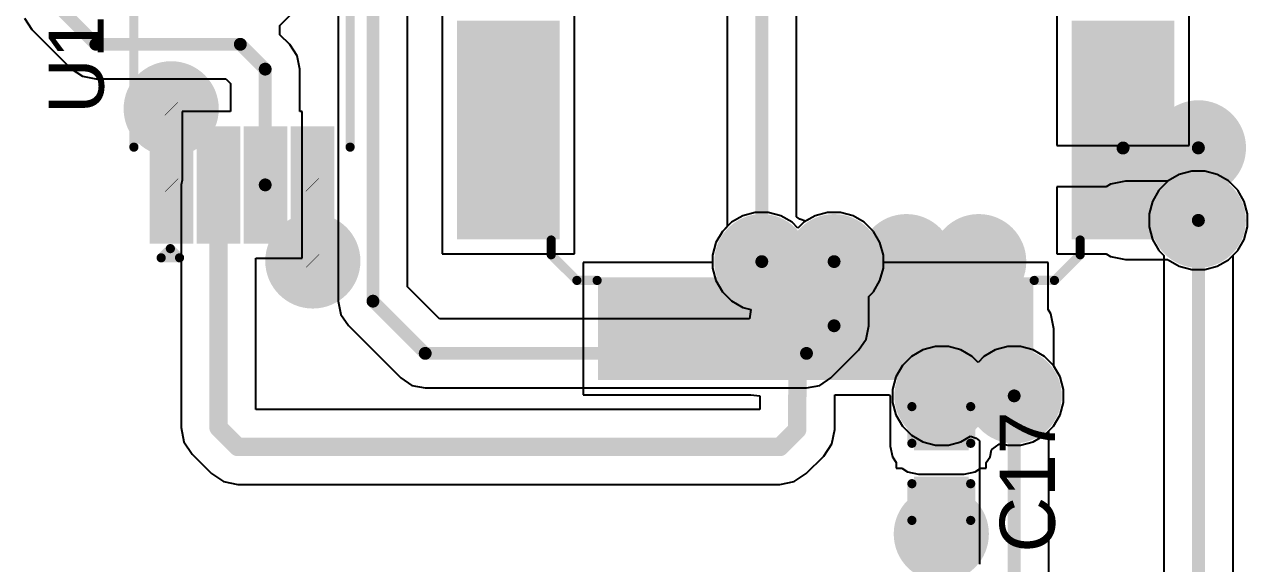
# Model space of a CAD drawing. Header units: inches. Extents: x -0.14 to 3.84, y -0.14 to 3.05.
# Drawn here: x 2.423 to 3.089, y 0.481 to 0.775 of the extents above; entities that cross this region are included whole.
import ezdxf

# ---------------------------------------------------------------- set-up
doc = ezdxf.new("R2010")
doc.units = ezdxf.units.IN
doc.header["$MEASUREMENT"] = 0
for name, color, linetype in [('Bottom Layer', 5, 'Continuous'), ('Bottom Solder', 6, 'Continuous'), ('Ground Layer', 76, 'Continuous'), ('Power Layer', 16, 'Continuous'), ('Top Layer', 1, 'Continuous'), ('Top Overlay', 2, 'Continuous'), ('Top Paste', 8, 'Continuous'), ('Top Solder', 216, 'Continuous'), ('Via Holes', 16, 'Continuous')]:
    doc.layers.add(name, color=color, linetype=linetype)
doc.styles.add('Arial', font='', dxfattribs={"height": 0.2})
doc.styles.get('Arial').set_extended_font_data('Arial')

# ---------------------------------------------------------------- blocks, each defined once
blk = doc.blocks.new('SM8_1')
at = {"layer": 'Top Layer'}
for points in [[(-0.10276, 0.04626), (-0.04685, 0.04626), (-0.04685, 0.03051), (-0.10276, 0.03051)], [(0.04685, 0.04626), (0.10276, 0.04626), (0.10276, 0.03051), (0.04685, 0.03051)], [(-0.10276, 0.02067), (-0.04685, 0.02067), (-0.04685, 0.00492), (-0.10276, 0.00492)], [(0.04685, 0.02067), (0.10276, 0.02067), (0.10276, 0.00492), (0.04685, 0.00492)], [(-0.10276, -0.00492), (-0.04685, -0.00492), (-0.04685, -0.02067), (-0.10276, -0.02067)], [(0.04685, -0.00492), (0.10276, -0.00492), (0.10276, -0.02067), (0.04685, -0.02067)], [(-0.10276, -0.03051), (-0.04685, -0.03051), (-0.04685, -0.04626), (-0.10276, -0.04626)], [(0.04685, -0.03051), (0.10276, -0.03051), (0.10276, -0.04626), (0.04685, -0.04626)]]:
    blk.add_hatch(color=1, dxfattribs=at).paths.add_polyline_path(points)
at = {"layer": 'Top Paste'}
for points in [[(-0.10276, 0.04626), (-0.04685, 0.04626), (-0.04685, 0.03051), (-0.10276, 0.03051)], [(0.04685, 0.04626), (0.10276, 0.04626), (0.10276, 0.03051), (0.04685, 0.03051)], [(-0.10276, 0.02067), (-0.04685, 0.02067), (-0.04685, 0.00492), (-0.10276, 0.00492)], [(0.04685, 0.02067), (0.10276, 0.02067), (0.10276, 0.00492), (0.04685, 0.00492)], [(-0.10276, -0.00492), (-0.04685, -0.00492), (-0.04685, -0.02067), (-0.10276, -0.02067)], [(0.04685, -0.00492), (0.10276, -0.00492), (0.10276, -0.02067), (0.04685, -0.02067)], [(-0.10276, -0.03051), (-0.04685, -0.03051), (-0.04685, -0.04626), (-0.10276, -0.04626)], [(0.04685, -0.03051), (0.10276, -0.03051), (0.10276, -0.04626), (0.04685, -0.04626)]]:
    blk.add_hatch(color=8, dxfattribs=at).paths.add_polyline_path(points)
at = {"layer": 'Top Solder'}
for points in [[(-0.10676, 0.05026), (-0.04285, 0.05026), (-0.04285, 0.02651), (-0.10676, 0.02651)], [(0.04285, 0.05026), (0.10676, 0.05026), (0.10676, 0.02651), (0.04285, 0.02651)], [(-0.10676, 0.02467), (-0.04285, 0.02467), (-0.04285, 0.00092), (-0.10676, 0.00092)], [(0.04285, 0.02467), (0.10676, 0.02467), (0.10676, 0.00092), (0.04285, 0.00092)], [(-0.10676, -0.00092), (-0.04285, -0.00092), (-0.04285, -0.02467), (-0.10676, -0.02467)], [(0.04285, -0.00092), (0.10676, -0.00092), (0.10676, -0.02467), (0.04285, -0.02467)], [(-0.10676, -0.02651), (-0.04285, -0.02651), (-0.04285, -0.05026), (-0.10676, -0.05026)], [(0.04285, -0.02651), (0.10676, -0.02651), (0.10676, -0.05026), (0.04285, -0.05026)]]:
    blk.add_hatch(color=216, dxfattribs=at).paths.add_polyline_path(points)
at = {"layer": 'Top Overlay'}
for points in [[(-0.05424, 0.05886, 0.005, 0.005, 0), (0.056, 0.05886, 0.005, 0.005, 0)], [(-0.11453, 0.044, 0.005, 0.005, 0), (-0.11453, 0.034, 0.005, 0.005, 0)], [(-0.11453, 0.044, 0.005, 0.005, 0), (-0.10953, 0.039, 0.005, 0.005, 0)], [(-0.10953, 0.039, 0.005, 0.005, 0), (-0.11453, 0.034, 0.005, 0.005, 0)], [(-0.05424, -0.05886, 0.005, 0.005, 0), (0.056, -0.05886, 0.005, 0.005, 0)]]:
    blk.add_lwpolyline(points, format="xyseb", dxfattribs=at)
for points in [[(-0.05549, 0.05886, 0.0025, 0.0025, 1), (-0.05299, 0.05886, 0.0025, 0.0025, 1)], [(0.05475, 0.05886, 0.0025, 0.0025, 1), (0.05725, 0.05886, 0.0025, 0.0025, 1)], [(-0.11578, 0.044, 0.0025, 0.0025, 1), (-0.11328, 0.044, 0.0025, 0.0025, 1)], [(-0.11578, 0.044, 0.0025, 0.0025, 1), (-0.11328, 0.044, 0.0025, 0.0025, 1)], [(-0.11078, 0.039, 0.0025, 0.0025, 1), (-0.10828, 0.039, 0.0025, 0.0025, 1)], [(-0.11078, 0.039, 0.0025, 0.0025, 1), (-0.10828, 0.039, 0.0025, 0.0025, 1)], [(-0.11578, 0.034, 0.0025, 0.0025, 1), (-0.11328, 0.034, 0.0025, 0.0025, 1)], [(-0.11578, 0.034, 0.0025, 0.0025, 1), (-0.11328, 0.034, 0.0025, 0.0025, 1)], [(-0.05549, -0.05886, 0.0025, 0.0025, 1), (-0.05299, -0.05886, 0.0025, 0.0025, 1)], [(0.05475, -0.05886, 0.0025, 0.0025, 1), (0.05725, -0.05886, 0.0025, 0.0025, 1)]]:
    blk.add_lwpolyline(points, format="xyseb", close=True, dxfattribs=at)
blk = doc.blocks.new('48_LQFP__7_7__6')
at = {"layer": 'Top Layer'}
for points in [[(-0.14331, -0.00354), (-0.14331, -0.01614), (-0.19134, -0.01614), (-0.19134, -0.00354)], [(0.19134, -0.00354), (0.19134, -0.01614), (0.14331, -0.01614), (0.14331, -0.00354)], [(-0.14331, -0.02323), (-0.14331, -0.03583), (-0.19134, -0.03583), (-0.19134, -0.02323)], [(0.19134, -0.02323), (0.19134, -0.03583), (0.14331, -0.03583), (0.14331, -0.02323)], [(-0.14331, -0.04291), (-0.14331, -0.05551), (-0.19134, -0.05551), (-0.19134, -0.04291)], [(0.19134, -0.04291), (0.19134, -0.05551), (0.14331, -0.05551), (0.14331, -0.04291)], [(-0.14331, -0.0626), (-0.14331, -0.0752), (-0.19134, -0.0752), (-0.19134, -0.0626)], [(0.19134, -0.0626), (0.19134, -0.0752), (0.14331, -0.0752), (0.14331, -0.0626)], [(-0.14331, -0.08228), (-0.14331, -0.09488), (-0.19134, -0.09488), (-0.19134, -0.08228)], [(0.19134, -0.08228), (0.19134, -0.09488), (0.14331, -0.09488), (0.14331, -0.08228)], [(-0.14331, -0.10197), (-0.14331, -0.11457), (-0.19134, -0.11457), (-0.19134, -0.10197)], [(0.19134, -0.10197), (0.19134, -0.11457), (0.14331, -0.11457), (0.14331, -0.10197)], [(-0.10197, -0.14331), (-0.10197, -0.19134), (-0.11457, -0.19134), (-0.11457, -0.14331)], [(-0.08228, -0.14331), (-0.08228, -0.19134), (-0.09488, -0.19134), (-0.09488, -0.14331)], [(-0.0626, -0.14331), (-0.0626, -0.19134), (-0.0752, -0.19134), (-0.0752, -0.14331)], [(-0.04291, -0.14331), (-0.04291, -0.19134), (-0.05551, -0.19134), (-0.05551, -0.14331)], [(-0.02323, -0.14331), (-0.02323, -0.19134), (-0.03583, -0.19134), (-0.03583, -0.14331)], [(-0.00354, -0.14331), (-0.00354, -0.19134), (-0.01614, -0.19134), (-0.01614, -0.14331)], [(0.01614, -0.14331), (0.01614, -0.19134), (0.00354, -0.19134), (0.00354, -0.14331)], [(0.03583, -0.14331), (0.03583, -0.19134), (0.02323, -0.19134), (0.02323, -0.14331)], [(0.05551, -0.14331), (0.05551, -0.19134), (0.04291, -0.19134), (0.04291, -0.14331)], [(0.0752, -0.14331), (0.0752, -0.19134), (0.0626, -0.19134), (0.0626, -0.14331)], [(0.09488, -0.14331), (0.09488, -0.19134), (0.08228, -0.19134), (0.08228, -0.14331)], [(0.11457, -0.14331), (0.11457, -0.19134), (0.10197, -0.19134), (0.10197, -0.14331)]]:
    blk.add_hatch(color=1, dxfattribs=at).paths.add_polyline_path(points)
at = {"layer": 'Top Paste'}
for points in [[(-0.14331, -0.00354), (-0.14331, -0.01614), (-0.19134, -0.01614), (-0.19134, -0.00354)], [(0.19134, -0.00354), (0.19134, -0.01614), (0.14331, -0.01614), (0.14331, -0.00354)], [(-0.14331, -0.02323), (-0.14331, -0.03583), (-0.19134, -0.03583), (-0.19134, -0.02323)], [(0.19134, -0.02323), (0.19134, -0.03583), (0.14331, -0.03583), (0.14331, -0.02323)], [(-0.14331, -0.04291), (-0.14331, -0.05551), (-0.19134, -0.05551), (-0.19134, -0.04291)], [(0.19134, -0.04291), (0.19134, -0.05551), (0.14331, -0.05551), (0.14331, -0.04291)], [(-0.14331, -0.0626), (-0.14331, -0.0752), (-0.19134, -0.0752), (-0.19134, -0.0626)], [(0.19134, -0.0626), (0.19134, -0.0752), (0.14331, -0.0752), (0.14331, -0.0626)], [(-0.14331, -0.08228), (-0.14331, -0.09488), (-0.19134, -0.09488), (-0.19134, -0.08228)], [(0.19134, -0.08228), (0.19134, -0.09488), (0.14331, -0.09488), (0.14331, -0.08228)], [(-0.14331, -0.10197), (-0.14331, -0.11457), (-0.19134, -0.11457), (-0.19134, -0.10197)], [(0.19134, -0.10197), (0.19134, -0.11457), (0.14331, -0.11457), (0.14331, -0.10197)], [(-0.10197, -0.14331), (-0.10197, -0.19134), (-0.11457, -0.19134), (-0.11457, -0.14331)], [(-0.08228, -0.14331), (-0.08228, -0.19134), (-0.09488, -0.19134), (-0.09488, -0.14331)], [(-0.0626, -0.14331), (-0.0626, -0.19134), (-0.0752, -0.19134), (-0.0752, -0.14331)], [(-0.04291, -0.14331), (-0.04291, -0.19134), (-0.05551, -0.19134), (-0.05551, -0.14331)], [(-0.02323, -0.14331), (-0.02323, -0.19134), (-0.03583, -0.19134), (-0.03583, -0.14331)], [(-0.00354, -0.14331), (-0.00354, -0.19134), (-0.01614, -0.19134), (-0.01614, -0.14331)], [(0.01614, -0.14331), (0.01614, -0.19134), (0.00354, -0.19134), (0.00354, -0.14331)], [(0.03583, -0.14331), (0.03583, -0.19134), (0.02323, -0.19134), (0.02323, -0.14331)], [(0.05551, -0.14331), (0.05551, -0.19134), (0.04291, -0.19134), (0.04291, -0.14331)], [(0.0752, -0.14331), (0.0752, -0.19134), (0.0626, -0.19134), (0.0626, -0.14331)], [(0.09488, -0.14331), (0.09488, -0.19134), (0.08228, -0.19134), (0.08228, -0.14331)], [(0.11457, -0.14331), (0.11457, -0.19134), (0.10197, -0.19134), (0.10197, -0.14331)]]:
    blk.add_hatch(color=8, dxfattribs=at).paths.add_polyline_path(points)
at = {"layer": 'Top Solder'}
for points in [[(-0.13931, 0.00046), (-0.13931, -0.02014), (-0.19534, -0.02014), (-0.19534, 0.00046)], [(0.19534, 0.00046), (0.19534, -0.02014), (0.13931, -0.02014), (0.13931, 0.00046)], [(-0.13931, -0.01923), (-0.13931, -0.03983), (-0.19534, -0.03983), (-0.19534, -0.01923)], [(0.19534, -0.01923), (0.19534, -0.03983), (0.13931, -0.03983), (0.13931, -0.01923)], [(-0.13931, -0.03891), (-0.13931, -0.05951), (-0.19534, -0.05951), (-0.19534, -0.03891)], [(0.19534, -0.03891), (0.19534, -0.05951), (0.13931, -0.05951), (0.13931, -0.03891)], [(-0.13931, -0.0586), (-0.13931, -0.0792), (-0.19534, -0.0792), (-0.19534, -0.0586)], [(0.19534, -0.0586), (0.19534, -0.0792), (0.13931, -0.0792), (0.13931, -0.0586)], [(-0.13931, -0.07828), (-0.13931, -0.09888), (-0.19534, -0.09888), (-0.19534, -0.07828)], [(0.19534, -0.07828), (0.19534, -0.09888), (0.13931, -0.09888), (0.13931, -0.07828)], [(-0.13931, -0.09797), (-0.13931, -0.11857), (-0.19534, -0.11857), (-0.19534, -0.09797)], [(0.19534, -0.09797), (0.19534, -0.11857), (0.13931, -0.11857), (0.13931, -0.09797)], [(-0.09797, -0.13931), (-0.09797, -0.19534), (-0.11857, -0.19534), (-0.11857, -0.13931)], [(-0.07828, -0.13931), (-0.07828, -0.19534), (-0.09888, -0.19534), (-0.09888, -0.13931)], [(-0.0586, -0.13931), (-0.0586, -0.19534), (-0.0792, -0.19534), (-0.0792, -0.13931)], [(-0.03891, -0.13931), (-0.03891, -0.19534), (-0.05951, -0.19534), (-0.05951, -0.13931)], [(-0.01923, -0.13931), (-0.01923, -0.19534), (-0.03983, -0.19534), (-0.03983, -0.13931)], [(0.00046, -0.13931), (0.00046, -0.19534), (-0.02014, -0.19534), (-0.02014, -0.13931)], [(0.02014, -0.13931), (0.02014, -0.19534), (-0.00046, -0.19534), (-0.00046, -0.13931)], [(0.03983, -0.13931), (0.03983, -0.19534), (0.01923, -0.19534), (0.01923, -0.13931)], [(0.05951, -0.13931), (0.05951, -0.19534), (0.03891, -0.19534), (0.03891, -0.13931)], [(0.0792, -0.13931), (0.0792, -0.19534), (0.0586, -0.19534), (0.0586, -0.13931)], [(0.09888, -0.13931), (0.09888, -0.19534), (0.07828, -0.19534), (0.07828, -0.13931)], [(0.11857, -0.13931), (0.11857, -0.19534), (0.09797, -0.19534), (0.09797, -0.13931)]]:
    blk.add_hatch(color=216, dxfattribs=at).paths.add_polyline_path(points)
at = {"layer": 'Top Overlay'}
for points in [[(-0.144, -0.127, 0.005, 0.005, 0), (-0.144, -0.119, 0.005, 0.005, 0)], [(0.144, -0.127, 0.005, 0.005, 0), (0.144, -0.119, 0.005, 0.005, 0)], [(-0.144, -0.127, 0.005, 0.005, 0), (-0.13, -0.141, 0.005, 0.005, 0)], [(0.13, -0.141, 0.005, 0.005, 0), (0.144, -0.127, 0.005, 0.005, 0)], [(-0.13, -0.141, 0.005, 0.005, 0), (-0.119, -0.141, 0.005, 0.005, 0)], [(0.119, -0.141, 0.005, 0.005, 0), (0.13, -0.141, 0.005, 0.005, 0)]]:
    blk.add_lwpolyline(points, format="xyseb", dxfattribs=at)
for points in [[(-0.14525, -0.119, 0.0025, 0.0025, 1), (-0.14275, -0.119, 0.0025, 0.0025, 1)], [(0.14275, -0.119, 0.0025, 0.0025, 1), (0.14525, -0.119, 0.0025, 0.0025, 1)], [(-0.14525, -0.127, 0.0025, 0.0025, 1), (-0.14275, -0.127, 0.0025, 0.0025, 1)], [(-0.14525, -0.127, 0.0025, 0.0025, 1), (-0.14275, -0.127, 0.0025, 0.0025, 1)], [(0.14275, -0.127, 0.0025, 0.0025, 1), (0.14525, -0.127, 0.0025, 0.0025, 1)], [(0.14275, -0.127, 0.0025, 0.0025, 1), (0.14525, -0.127, 0.0025, 0.0025, 1)], [(-0.13125, -0.141, 0.0025, 0.0025, 1), (-0.12875, -0.141, 0.0025, 0.0025, 1)], [(-0.13125, -0.141, 0.0025, 0.0025, 1), (-0.12875, -0.141, 0.0025, 0.0025, 1)], [(-0.12025, -0.141, 0.0025, 0.0025, 1), (-0.11775, -0.141, 0.0025, 0.0025, 1)], [(0.11775, -0.141, 0.0025, 0.0025, 1), (0.12025, -0.141, 0.0025, 0.0025, 1)], [(0.12875, -0.141, 0.0025, 0.0025, 1), (0.13125, -0.141, 0.0025, 0.0025, 1)], [(0.12875, -0.141, 0.0025, 0.0025, 1), (0.13125, -0.141, 0.0025, 0.0025, 1)]]:
    blk.add_lwpolyline(points, format="xyseb", close=True, dxfattribs=at)
blk = doc.blocks.new('C___0402_149')
at = {"layer": 'Top Layer'}
for points in [[(-0.0275, -0.0125), (-0.0275, 0.0125), (-0.0095, 0.0125), (-0.0095, -0.0125)], [(0.0095, -0.0125), (0.0095, 0.0125), (0.0275, 0.0125), (0.0275, -0.0125)]]:
    blk.add_hatch(color=1, dxfattribs=at).paths.add_polyline_path(points)
at = {"layer": 'Top Paste'}
for points in [[(-0.0275, -0.0125), (-0.0275, 0.0125), (-0.0095, 0.0125), (-0.0095, -0.0125)], [(0.0095, -0.0125), (0.0095, 0.0125), (0.0275, 0.0125), (0.0275, -0.0125)]]:
    blk.add_hatch(color=8, dxfattribs=at).paths.add_polyline_path(points)
at = {"layer": 'Top Solder'}
for points in [[(-0.02986, -0.01486), (-0.02986, 0.01486), (-0.00714, 0.01486), (-0.00714, -0.01486)], [(0.00714, -0.01486), (0.00714, 0.01486), (0.02986, 0.01486), (0.02986, -0.01486)]]:
    blk.add_hatch(color=216, dxfattribs=at).paths.add_polyline_path(points)
at = {"layer": 'Top Overlay'}
for points in [[(-0.031, 0.016, 0.005, 0.005, 0), (-0.011, 0.016, 0.005, 0.005, 0)], [(-0.031, 0.016, 0.005, 0.005, 0), (-0.031, -0.016, 0.005, 0.005, 0)], [(0.011, 0.016, 0.005, 0.005, 0), (0.031, 0.016, 0.005, 0.005, 0)], [(0.031, 0.016, 0.005, 0.005, 0), (0.031, -0.016, 0.005, 0.005, 0)], [(-0.031, -0.016, 0.005, 0.005, 0), (-0.011, -0.016, 0.005, 0.005, 0)], [(0.011, -0.016, 0.005, 0.005, 0), (0.031, -0.016, 0.005, 0.005, 0)]]:
    blk.add_lwpolyline(points, format="xyseb", dxfattribs=at)
for points in [[(-0.03225, 0.016, 0.0025, 0.0025, 1), (-0.02975, 0.016, 0.0025, 0.0025, 1)], [(-0.03225, 0.016, 0.0025, 0.0025, 1), (-0.02975, 0.016, 0.0025, 0.0025, 1)], [(-0.01225, 0.016, 0.0025, 0.0025, 1), (-0.00975, 0.016, 0.0025, 0.0025, 1)], [(0.00975, 0.016, 0.0025, 0.0025, 1), (0.01225, 0.016, 0.0025, 0.0025, 1)], [(0.02975, 0.016, 0.0025, 0.0025, 1), (0.03225, 0.016, 0.0025, 0.0025, 1)], [(0.02975, 0.016, 0.0025, 0.0025, 1), (0.03225, 0.016, 0.0025, 0.0025, 1)], [(-0.03225, -0.016, 0.0025, 0.0025, 1), (-0.02975, -0.016, 0.0025, 0.0025, 1)], [(-0.03225, -0.016, 0.0025, 0.0025, 1), (-0.02975, -0.016, 0.0025, 0.0025, 1)], [(-0.01225, -0.016, 0.0025, 0.0025, 1), (-0.00975, -0.016, 0.0025, 0.0025, 1)], [(0.00975, -0.016, 0.0025, 0.0025, 1), (0.01225, -0.016, 0.0025, 0.0025, 1)], [(0.02975, -0.016, 0.0025, 0.0025, 1), (0.03225, -0.016, 0.0025, 0.0025, 1)], [(0.02975, -0.016, 0.0025, 0.0025, 1), (0.03225, -0.016, 0.0025, 0.0025, 1)]]:
    blk.add_lwpolyline(points, format="xyseb", close=True, dxfattribs=at)

msp = doc.modelspace()

# ---------------------------------------------------------------- hatches: boundary and pattern name
at = {"layer": 'Bottom Layer'}
h = msp.add_hatch(color=5, dxfattribs=at)
edge = h.paths.add_edge_path()
edge.add_arc((2.5027, 0.72927), 0.01181, 0, 360)
h = msp.add_hatch(color=5, dxfattribs=at)
edge = h.paths.add_edge_path()
edge.add_arc((3.062, 0.708), 0.01181, 0, 360)
h = msp.add_hatch(color=5, dxfattribs=at)
edge = h.paths.add_edge_path()
edge.add_arc((3.06193, 0.66848), 0.01181, 0, 360)
h = msp.add_hatch(color=5, dxfattribs=at)
edge = h.paths.add_edge_path()
edge.add_arc((2.57981, 0.64633), 0.01181, 0, 360)
h = msp.add_hatch(color=5, dxfattribs=at)
edge = h.paths.add_edge_path()
edge.add_arc((2.82426, 0.646), 0.01181, 0, 360)
h = msp.add_hatch(color=5, dxfattribs=at)
edge = h.paths.add_edge_path()
edge.add_arc((2.86363, 0.646), 0.01181, 0, 360)
h = msp.add_hatch(color=5, dxfattribs=at)
edge = h.paths.add_edge_path()
edge.add_arc((2.903, 0.646), 0.01181, 0, 360)
h = msp.add_hatch(color=5, dxfattribs=at)
edge = h.paths.add_edge_path()
edge.add_arc((2.94237, 0.646), 0.01181, 0, 360)
h = msp.add_hatch(color=5, dxfattribs=at)
edge = h.paths.add_edge_path()
edge.add_arc((2.92231, 0.57285), 0.01181, 0, 360)
h = msp.add_hatch(color=5, dxfattribs=at)
edge = h.paths.add_edge_path()
edge.add_arc((2.96168, 0.57285), 0.01181, 0, 360)
h = msp.add_hatch(color=5, dxfattribs=at)
edge = h.paths.add_edge_path()
edge.add_arc((2.922, 0.49762), 0.01181, 0, 360)
at = {"layer": 'Bottom Solder'}
h = msp.add_hatch(color=6, dxfattribs=at)
edge = h.paths.add_edge_path()
edge.add_arc((2.5027, 0.72927), 0.01581, 0, 360)
h = msp.add_hatch(color=6, dxfattribs=at)
edge = h.paths.add_edge_path()
edge.add_arc((3.062, 0.708), 0.01581, 0, 360)
h = msp.add_hatch(color=6, dxfattribs=at)
edge = h.paths.add_edge_path()
edge.add_arc((3.06193, 0.66848), 0.01581, 0, 360)
h = msp.add_hatch(color=6, dxfattribs=at)
edge = h.paths.add_edge_path()
edge.add_arc((2.57981, 0.64633), 0.01581, 0, 360)
h = msp.add_hatch(color=6, dxfattribs=at)
edge = h.paths.add_edge_path()
edge.add_arc((2.82426, 0.646), 0.01581, 0, 360)
h = msp.add_hatch(color=6, dxfattribs=at)
edge = h.paths.add_edge_path()
edge.add_arc((2.86363, 0.646), 0.01581, 0, 360)
h = msp.add_hatch(color=6, dxfattribs=at)
edge = h.paths.add_edge_path()
edge.add_arc((2.903, 0.646), 0.01581, 0, 360)
h = msp.add_hatch(color=6, dxfattribs=at)
edge = h.paths.add_edge_path()
edge.add_arc((2.94237, 0.646), 0.01581, 0, 360)
h = msp.add_hatch(color=6, dxfattribs=at)
edge = h.paths.add_edge_path()
edge.add_arc((2.92231, 0.57285), 0.01581, 0, 360)
h = msp.add_hatch(color=6, dxfattribs=at)
edge = h.paths.add_edge_path()
edge.add_arc((2.96168, 0.57285), 0.01581, 0, 360)
h = msp.add_hatch(color=6, dxfattribs=at)
edge = h.paths.add_edge_path()
edge.add_arc((2.922, 0.49762), 0.01581, 0, 360)
at = {"layer": 'Ground Layer'}
h = msp.add_hatch(color=76, dxfattribs=at)
edge = h.paths.add_edge_path()
edge.add_arc((3.06193, 0.66848), 0.02591, 0, 360)
h = msp.add_hatch(color=76, dxfattribs=at)
edge = h.paths.add_edge_path()
edge.add_arc((2.82426, 0.646), 0.02591, 0, 360)
h = msp.add_hatch(color=76, dxfattribs=at)
edge = h.paths.add_edge_path()
edge.add_arc((2.86363, 0.646), 0.02591, 0, 360)
h = msp.add_hatch(color=76, dxfattribs=at)
edge = h.paths.add_edge_path()
edge.add_arc((2.92231, 0.57285), 0.02591, 0, 360)
h = msp.add_hatch(color=76, dxfattribs=at)
edge = h.paths.add_edge_path()
edge.add_arc((2.96168, 0.57285), 0.02591, 0, 360)
at = {"layer": 'Power Layer'}
h = msp.add_hatch(color=16, dxfattribs=at)
edge = h.paths.add_edge_path()
edge.add_arc((2.5027, 0.72927), 0.02591, 0, 360)
h = msp.add_hatch(color=16, dxfattribs=at)
edge = h.paths.add_edge_path()
edge.add_arc((3.062, 0.708), 0.02591, 0, 360)
h = msp.add_hatch(color=16, dxfattribs=at)
edge = h.paths.add_edge_path()
edge.add_arc((3.06193, 0.66848), 0.02591, 0, 360)
h = msp.add_hatch(color=16, dxfattribs=at)
edge = h.paths.add_edge_path()
edge.add_arc((2.57981, 0.64633), 0.02591, 0, 360)
h = msp.add_hatch(color=16, dxfattribs=at)
edge = h.paths.add_edge_path()
edge.add_arc((2.82426, 0.646), 0.02591, 0, 360)
h = msp.add_hatch(color=16, dxfattribs=at)
edge = h.paths.add_edge_path()
edge.add_arc((2.86363, 0.646), 0.02591, 0, 360)
h = msp.add_hatch(color=16, dxfattribs=at)
edge = h.paths.add_edge_path()
edge.add_arc((2.903, 0.646), 0.02591, 0, 360)
h = msp.add_hatch(color=16, dxfattribs=at)
edge = h.paths.add_edge_path()
edge.add_arc((2.94237, 0.646), 0.02591, 0, 360)
h = msp.add_hatch(color=16, dxfattribs=at)
edge = h.paths.add_edge_path()
edge.add_arc((2.96168, 0.57285), 0.02591, 0, 360)
h = msp.add_hatch(color=16, dxfattribs=at)
edge = h.paths.add_edge_path()
edge.add_arc((2.922, 0.49762), 0.02591, 0, 360)
at = {"layer": 'Top Layer'}
h = msp.add_hatch(color=1, dxfattribs=at)
edge = h.paths.add_edge_path()
edge.add_arc((2.5027, 0.72927), 0.01181, 0, 360)
h = msp.add_hatch(color=1, dxfattribs=at)
edge = h.paths.add_edge_path()
edge.add_arc((3.062, 0.708), 0.01181, 0, 360)
for points in [[(2.99691, 0.68817), (3.04494, 0.68817), (3.04494, 0.70785), (2.99691, 0.70785)], [(2.9095, 0.5455), (2.9345, 0.5455), (2.9345, 0.57295), (2.9095, 0.57295)], [(2.91015, 0.49778), (2.93381, 0.49778), (2.93381, 0.5175), (2.91015, 0.5175)]]:
    msp.add_hatch(color=1, dxfattribs=at).paths.add_polyline_path(points)
h = msp.add_hatch(color=1, dxfattribs=at)
edge = h.paths.add_edge_path()
edge.add_arc((3.06193, 0.66848), 0.01181, 0, 360)
h = msp.add_hatch(color=1, dxfattribs=at)
edge = h.paths.add_edge_path()
edge.add_arc((2.57981, 0.64633), 0.01181, 0, 360)
h = msp.add_hatch(color=1, dxfattribs=at)
edge = h.paths.add_edge_path()
edge.add_arc((2.82426, 0.646), 0.01181, 0, 360)
h = msp.add_hatch(color=1, dxfattribs=at)
edge = h.paths.add_edge_path()
edge.add_arc((2.86363, 0.646), 0.01181, 0, 360)
h = msp.add_hatch(color=1, dxfattribs=at)
edge = h.paths.add_edge_path()
edge.add_arc((2.903, 0.646), 0.01181, 0, 360)
h = msp.add_hatch(color=1, dxfattribs=at)
edge = h.paths.add_edge_path()
edge.add_arc((2.94237, 0.646), 0.01181, 0, 360)
h = msp.add_hatch(color=1, dxfattribs=at)
edge = h.paths.add_edge_path()
edge.add_arc((2.92231, 0.57285), 0.01181, 0, 360)
h = msp.add_hatch(color=1, dxfattribs=at)
edge = h.paths.add_edge_path()
edge.add_arc((2.96168, 0.57285), 0.01181, 0, 360)
h = msp.add_hatch(color=1, dxfattribs=at)
edge = h.paths.add_edge_path()
edge.add_arc((2.922, 0.49762), 0.01181, 0, 360)
at = {"layer": 'Top Solder'}
h = msp.add_hatch(color=216, dxfattribs=at)
edge = h.paths.add_edge_path()
edge.add_arc((2.5027, 0.72927), 0.01581, 0, 360)
h = msp.add_hatch(color=216, dxfattribs=at)
edge = h.paths.add_edge_path()
edge.add_arc((3.062, 0.708), 0.01581, 0, 360)
h = msp.add_hatch(color=216, dxfattribs=at)
edge = h.paths.add_edge_path()
edge.add_arc((3.06193, 0.66848), 0.01581, 0, 360)
h = msp.add_hatch(color=216, dxfattribs=at)
edge = h.paths.add_edge_path()
edge.add_arc((2.57981, 0.64633), 0.01581, 0, 360)
h = msp.add_hatch(color=216, dxfattribs=at)
edge = h.paths.add_edge_path()
edge.add_arc((2.82426, 0.646), 0.01581, 0, 360)
h = msp.add_hatch(color=216, dxfattribs=at)
edge = h.paths.add_edge_path()
edge.add_arc((2.86363, 0.646), 0.01581, 0, 360)
h = msp.add_hatch(color=216, dxfattribs=at)
edge = h.paths.add_edge_path()
edge.add_arc((2.903, 0.646), 0.01581, 0, 360)
h = msp.add_hatch(color=216, dxfattribs=at)
edge = h.paths.add_edge_path()
edge.add_arc((2.94237, 0.646), 0.01581, 0, 360)
h = msp.add_hatch(color=216, dxfattribs=at)
edge = h.paths.add_edge_path()
edge.add_arc((2.92231, 0.57285), 0.01581, 0, 360)
h = msp.add_hatch(color=216, dxfattribs=at)
edge = h.paths.add_edge_path()
edge.add_arc((2.96168, 0.57285), 0.01581, 0, 360)
h = msp.add_hatch(color=216, dxfattribs=at)
edge = h.paths.add_edge_path()
edge.add_arc((2.922, 0.49762), 0.01581, 0, 360)
at = {"layer": 'Via Holes'}
h = msp.add_hatch(color=7, dxfattribs=at)
edge = h.paths.add_edge_path()
edge.add_arc((2.5027, 0.72927), 0.00591, 0, 360)
h = msp.add_hatch(color=7, dxfattribs=at)
edge = h.paths.add_edge_path()
edge.add_arc((3.062, 0.708), 0.00591, 0, 360)
h = msp.add_hatch(color=7, dxfattribs=at)
edge = h.paths.add_edge_path()
edge.add_arc((3.06193, 0.66848), 0.00591, 0, 360)
h = msp.add_hatch(color=7, dxfattribs=at)
edge = h.paths.add_edge_path()
edge.add_arc((2.57981, 0.64633), 0.00591, 0, 360)
h = msp.add_hatch(color=7, dxfattribs=at)
edge = h.paths.add_edge_path()
edge.add_arc((2.82426, 0.646), 0.00591, 0, 360)
h = msp.add_hatch(color=7, dxfattribs=at)
edge = h.paths.add_edge_path()
edge.add_arc((2.86363, 0.646), 0.00591, 0, 360)
h = msp.add_hatch(color=7, dxfattribs=at)
edge = h.paths.add_edge_path()
edge.add_arc((2.903, 0.646), 0.00591, 0, 360)
h = msp.add_hatch(color=7, dxfattribs=at)
edge = h.paths.add_edge_path()
edge.add_arc((2.94237, 0.646), 0.00591, 0, 360)
h = msp.add_hatch(color=7, dxfattribs=at)
edge = h.paths.add_edge_path()
edge.add_arc((2.92231, 0.57285), 0.00591, 0, 360)
h = msp.add_hatch(color=7, dxfattribs=at)
edge = h.paths.add_edge_path()
edge.add_arc((2.96168, 0.57285), 0.00591, 0, 360)
h = msp.add_hatch(color=7, dxfattribs=at)
edge = h.paths.add_edge_path()
edge.add_arc((2.922, 0.49762), 0.00591, 0, 360)

# ---------------------------------------------------------------- linework, layer by layer
at = {"layer": 'Bottom Layer'}
for p, q in [((2.63142, 0.63226), (2.63142, 0.84829)), ((2.59369, 0.84048), (2.59369, 0.62445)), ((2.84312, 0.67048), (2.84312, 0.80474)), ((2.8054, 0.79693), (2.8054, 0.66505)), ((3.05158, 0.69346), (3.04546, 0.68993)), ((3.0584, 0.69529), (3.05158, 0.69346)), ((3.06546, 0.69529), (3.0584, 0.69529)), ((3.07227, 0.69346), (3.06546, 0.69529)), ((3.07839, 0.68993), (3.07227, 0.69346)), ((3.04546, 0.68993), (3.04047, 0.68494)), ((3.08338, 0.68494), (3.07839, 0.68993)), ((3.04047, 0.68494), (3.03694, 0.67883)), ((3.08691, 0.67883), (3.08338, 0.68494)), ((2.8601, 0.67281), (2.85328, 0.67098)), ((2.86716, 0.67281), (2.8601, 0.67281)), ((2.87398, 0.67098), (2.86716, 0.67281)), ((3.03694, 0.67883), (3.03511, 0.67201)), ((3.08874, 0.67201), (3.08691, 0.67883)), ((2.84492, 0.66914), (2.84312, 0.67048)), ((2.84812, 0.66801), (2.84492, 0.66914)), ((2.85328, 0.67098), (2.84812, 0.66801)), ((2.88009, 0.66745), (2.87398, 0.67098)), ((2.88508, 0.66246), (2.88009, 0.66745)), ((3.03511, 0.67201), (3.03511, 0.66495)), ((3.08874, 0.66495), (3.08874, 0.67201)), ((2.8028, 0.66246), (2.79927, 0.65635)), ((2.8054, 0.66505), (2.8028, 0.66246)), ((2.88861, 0.65635), (2.88508, 0.66246)), ((3.03511, 0.66495), (3.03694, 0.65813)), ((3.08691, 0.65813), (3.08874, 0.66495)), ((2.79927, 0.65635), (2.79745, 0.64953)), ((2.89044, 0.64953), (2.88861, 0.65635)), ((3.03694, 0.65813), (3.04047, 0.65202)), ((3.08338, 0.65202), (3.08691, 0.65813)), ((2.79745, 0.64953), (2.79745, 0.64247)), ((2.89044, 0.64247), (2.89044, 0.64953)), ((3.04047, 0.65202), (3.04314, 0.64935)), ((3.04314, 0.64935), (3.04314, 0.46782)), ((3.08086, 0.6495), (3.08338, 0.65202)), ((3.08086, 0.46), (3.08086, 0.6495)), ((2.79745, 0.64247), (2.79927, 0.63565)), ((2.88861, 0.63565), (2.89044, 0.64247)), ((2.79927, 0.63565), (2.8028, 0.62954)), ((2.88508, 0.62954), (2.88861, 0.63565)), ((2.64881, 0.61486), (2.63142, 0.63226)), ((2.8028, 0.62954), (2.8078, 0.62455)), ((2.88249, 0.62695), (2.88508, 0.62954)), ((2.88249, 0.61103), (2.88249, 0.62695)), ((2.59369, 0.62445), (2.59513, 0.61723)), ((2.8078, 0.62455), (2.81391, 0.62102)), ((2.81391, 0.62102), (2.81821, 0.61986)), ((2.81821, 0.61986), (2.81756, 0.61486)), ((2.59513, 0.61723), (2.59922, 0.61111)), ((2.81756, 0.61486), (2.64881, 0.61486)), ((2.59922, 0.61111), (2.62766, 0.58266)), ((2.88105, 0.60381), (2.88249, 0.61103)), ((2.87697, 0.59769), (2.88105, 0.60381)), ((2.91878, 0.59966), (2.91196, 0.59784)), ((2.92584, 0.59966), (2.91878, 0.59966)), ((2.93266, 0.59784), (2.92584, 0.59966)), ((2.95815, 0.59966), (2.95133, 0.59784)), ((2.96521, 0.59966), (2.95815, 0.59966)), ((2.97203, 0.59784), (2.96521, 0.59966)), ((2.86193, 0.58266), (2.87697, 0.59769)), ((2.90585, 0.59431), (2.90086, 0.58932)), ((2.91196, 0.59784), (2.90585, 0.59431)), ((2.93878, 0.59431), (2.93266, 0.59784)), ((2.942, 0.59109), (2.93878, 0.59431)), ((2.94522, 0.59431), (2.942, 0.59109)), ((2.95133, 0.59784), (2.94522, 0.59431)), ((2.97815, 0.59431), (2.97203, 0.59784)), ((2.98314, 0.58932), (2.97815, 0.59431)), ((2.90086, 0.58932), (2.89733, 0.5832)), ((2.98667, 0.5832), (2.98314, 0.58932)), ((2.62766, 0.58266), (2.63378, 0.57857)), ((2.85582, 0.57857), (2.86193, 0.58266)), ((2.89733, 0.5832), (2.8955, 0.57638)), ((2.98849, 0.57638), (2.98667, 0.5832)), ((2.63378, 0.57857), (2.641, 0.57714)), ((2.641, 0.57714), (2.8486, 0.57714)), ((2.8486, 0.57714), (2.85582, 0.57857)), ((2.8955, 0.57638), (2.8955, 0.56932)), ((2.98849, 0.56932), (2.98849, 0.57638)), ((2.8955, 0.56932), (2.89733, 0.5625)), ((2.98667, 0.5625), (2.98849, 0.56932)), ((2.89733, 0.5625), (2.90086, 0.55639)), ((2.98314, 0.55639), (2.98667, 0.5625)), ((2.90086, 0.55639), (2.90585, 0.5514)), ((2.98055, 0.5538), (2.98314, 0.55639)), ((2.98055, 0.47336), (2.98055, 0.5538)), ((2.90585, 0.5514), (2.91196, 0.54787)), ((2.91196, 0.54787), (2.91878, 0.54604)), ((2.92584, 0.54604), (2.93266, 0.54787)), ((2.93266, 0.54787), (2.93782, 0.55085)), ((2.93782, 0.55085), (2.94102, 0.54972)), ((2.94102, 0.54972), (2.94282, 0.54837)), ((2.94282, 0.54837), (2.94282, 0.48117)), ((2.91878, 0.54604), (2.92584, 0.54604))]:
    msp.add_line(p, q, dxfattribs=at)
for points in [[(2.61255, 0.62445, 0.007, 0.007, 0), (2.61255, 0.84829, 0.007, 0.007, 0)], [(2.82426, 0.646, 0.007, 0.007, 0), (2.82426, 0.80474, 0.007, 0.007, 0)], [(3.06193, 0.66848, 0.007, 0.007, 0), (3.062, 0.66841, 0.007, 0.007, 0)], [(3.062, 0.46, 0.007, 0.007, 0), (3.062, 0.66841, 0.007, 0.007, 0)], [(2.86363, 0.61103, 0.007, 0.007, 0), (2.86363, 0.646, 0.007, 0.007, 0)], [(2.61255, 0.62445, 0.007, 0.007, 0), (2.641, 0.596, 0.007, 0.007, 0)], [(2.8486, 0.596, 0.007, 0.007, 0), (2.86363, 0.61103, 0.007, 0.007, 0)], [(2.641, 0.596, 0.007, 0.007, 0), (2.8486, 0.596, 0.007, 0.007, 0)], [(2.96168, 0.47336, 0.007, 0.007, 0), (2.96168, 0.57285, 0.007, 0.007, 0)]]:
    msp.add_lwpolyline(points, format="xyseb", dxfattribs=at)
for points in [[(3.06018, 0.66848, 0.0035, 0.0035, 1), (3.06368, 0.66848, 0.0035, 0.0035, 1)], [(3.06025, 0.66841, 0.0035, 0.0035, 1), (3.06375, 0.66841, 0.0035, 0.0035, 1)], [(3.06025, 0.66841, 0.0035, 0.0035, 1), (3.06375, 0.66841, 0.0035, 0.0035, 1)], [(2.82251, 0.646, 0.0035, 0.0035, 1), (2.82601, 0.646, 0.0035, 0.0035, 1)], [(2.86188, 0.646, 0.0035, 0.0035, 1), (2.86538, 0.646, 0.0035, 0.0035, 1)], [(2.6108, 0.62445, 0.0035, 0.0035, 1), (2.6143, 0.62445, 0.0035, 0.0035, 1)], [(2.6108, 0.62445, 0.0035, 0.0035, 1), (2.6143, 0.62445, 0.0035, 0.0035, 1)], [(2.86188, 0.61103, 0.0035, 0.0035, 1), (2.86538, 0.61103, 0.0035, 0.0035, 1)], [(2.86188, 0.61103, 0.0035, 0.0035, 1), (2.86538, 0.61103, 0.0035, 0.0035, 1)], [(2.63925, 0.596, 0.0035, 0.0035, 1), (2.64275, 0.596, 0.0035, 0.0035, 1)], [(2.63925, 0.596, 0.0035, 0.0035, 1), (2.64275, 0.596, 0.0035, 0.0035, 1)], [(2.84685, 0.596, 0.0035, 0.0035, 1), (2.85035, 0.596, 0.0035, 0.0035, 1)], [(2.84685, 0.596, 0.0035, 0.0035, 1), (2.85035, 0.596, 0.0035, 0.0035, 1)], [(2.95993, 0.57285, 0.0035, 0.0035, 1), (2.96343, 0.57285, 0.0035, 0.0035, 1)]]:
    msp.add_lwpolyline(points, format="xyseb", close=True, dxfattribs=at)
at = {"layer": 'Top Layer'}
for p, q in [((2.65026, 0.80766), (2.65026, 0.76829)), ((3.05694, 0.76829), (3.05694, 0.80644)), ((2.72229, 0.74861), (2.72229, 0.78798)), ((2.98491, 0.78798), (2.98491, 0.74861)), ((2.5618, 0.77461), (2.56772, 0.78053)), ((2.4228, 0.77861), (2.42689, 0.77249)), ((2.42689, 0.77249), (2.44832, 0.75106)), ((2.5618, 0.76961), (2.5618, 0.77461)), ((2.56722, 0.7642), (2.5618, 0.76961)), ((2.65026, 0.76829), (2.65026, 0.72892)), ((3.05694, 0.72892), (3.05694, 0.76829)), ((2.5713, 0.75808), (2.56722, 0.7642)), ((2.57274, 0.75086), (2.5713, 0.75808)), ((2.44832, 0.75106), (2.45444, 0.74698)), ((2.45444, 0.74698), (2.46166, 0.74554)), ((2.57274, 0.72775), (2.57274, 0.75086)), ((2.72229, 0.70924), (2.72229, 0.74861)), ((2.98491, 0.74861), (2.98491, 0.70924)), ((2.46166, 0.74554), (2.53252, 0.74554)), ((2.53252, 0.74554), (2.53502, 0.74305)), ((2.53502, 0.74305), (2.53502, 0.72775)), ((2.53502, 0.72775), (2.50858, 0.72775)), ((2.50858, 0.72775), (2.50858, 0.6904)), ((2.57392, 0.72775), (2.57274, 0.72775)), ((2.57392, 0.64785), (2.57392, 0.72775)), ((2.65026, 0.72892), (2.65026, 0.68955)), ((3.05694, 0.70924), (3.05694, 0.72892)), ((2.72229, 0.66987), (2.72229, 0.70924)), ((2.98491, 0.70924), (3.05694, 0.70924)), ((3.05158, 0.69346), (3.04546, 0.68993)), ((3.0584, 0.69529), (3.05158, 0.69346)), ((3.06546, 0.69529), (3.0584, 0.69529)), ((3.07227, 0.69346), (3.06546, 0.69529)), ((3.07839, 0.68993), (3.07227, 0.69346)), ((2.50858, 0.6904), (2.50806, 0.6878)), ((2.50806, 0.6878), (2.50806, 0.55553)), ((2.65026, 0.68955), (2.65026, 0.65018)), ((3.01185, 0.68678), (2.98491, 0.68678)), ((2.98491, 0.68678), (2.98491, 0.65018)), ((3.01406, 0.68826), (3.01185, 0.68678)), ((3.02226, 0.68989), (3.01406, 0.68826)), ((3.04542, 0.68989), (3.02226, 0.68989)), ((3.04546, 0.68993), (3.04542, 0.68989)), ((3.08338, 0.68494), (3.07839, 0.68993)), ((3.08691, 0.67883), (3.08338, 0.68494)), ((2.82073, 0.67281), (2.81391, 0.67098)), ((2.82779, 0.67281), (2.82073, 0.67281)), ((2.83461, 0.67098), (2.82779, 0.67281)), ((2.8601, 0.67281), (2.85328, 0.67098)), ((2.86716, 0.67281), (2.8601, 0.67281)), ((2.87398, 0.67098), (2.86716, 0.67281)), ((3.08874, 0.67201), (3.08691, 0.67883)), ((2.72229, 0.65018), (2.72229, 0.66987)), ((2.8078, 0.66745), (2.8028, 0.66246)), ((2.81391, 0.67098), (2.8078, 0.66745)), ((2.84072, 0.66745), (2.83461, 0.67098)), ((2.84394, 0.66423), (2.84072, 0.66745)), ((2.84717, 0.66745), (2.84394, 0.66423)), ((2.85328, 0.67098), (2.84717, 0.66745)), ((2.88009, 0.66745), (2.87398, 0.67098)), ((2.88508, 0.66246), (2.88009, 0.66745)), ((3.08874, 0.66495), (3.08874, 0.67201)), ((2.8028, 0.66246), (2.79927, 0.65635)), ((2.88861, 0.65635), (2.88508, 0.66246)), ((3.08691, 0.65813), (3.08874, 0.66495)), ((2.79927, 0.65635), (2.79745, 0.64953)), ((2.89044, 0.64953), (2.88861, 0.65635)), ((3.08338, 0.65202), (3.08691, 0.65813)), ((2.54885, 0.56539), (2.54885, 0.64785)), ((2.54885, 0.64785), (2.57392, 0.64785)), ((2.65026, 0.65018), (2.72229, 0.65018)), ((2.79745, 0.64953), (2.79745, 0.64544)), ((2.89044, 0.64544), (2.89044, 0.64953)), ((2.98491, 0.65018), (3.01185, 0.65018)), ((3.01185, 0.65018), (3.01406, 0.6487)), ((3.01406, 0.6487), (3.02226, 0.64707)), ((3.02226, 0.64707), (3.04542, 0.64707)), ((3.04542, 0.64707), (3.04546, 0.64703)), ((3.04546, 0.64703), (3.05158, 0.6435)), ((3.07227, 0.6435), (3.07839, 0.64703)), ((3.07839, 0.64703), (3.08338, 0.65202)), ((2.79745, 0.64544), (2.72703, 0.64544)), ((2.72703, 0.64544), (2.72703, 0.57341)), ((2.90143, 0.64544), (2.89044, 0.64544)), ((2.9042, 0.64544), (2.90143, 0.64544)), ((2.90143, 0.64544), (2.90143, 0.64544)), ((2.90643, 0.64544), (2.9042, 0.64544)), ((2.9042, 0.64544), (2.9042, 0.64544)), ((2.9408, 0.64544), (2.90643, 0.64544)), ((2.94357, 0.64544), (2.9408, 0.64544)), ((2.9408, 0.64544), (2.9408, 0.64544)), ((2.98017, 0.64544), (2.94357, 0.64544)), ((2.94357, 0.64544), (2.94357, 0.64544)), ((2.98017, 0.61984), (2.98017, 0.64544)), ((3.05158, 0.6435), (3.0584, 0.64167)), ((3.0584, 0.64167), (3.06546, 0.64167)), ((3.06546, 0.64167), (3.07227, 0.6435)), ((2.98165, 0.61762), (2.98017, 0.61984)), ((2.98328, 0.60943), (2.98165, 0.61762)), ((2.98328, 0.58907), (2.98328, 0.60943)), ((2.98667, 0.5832), (2.98328, 0.58907)), ((2.98849, 0.57638), (2.98667, 0.5832)), ((2.72703, 0.57341), (2.81836, 0.57341)), ((2.81836, 0.57341), (2.82318, 0.57285)), ((2.82318, 0.57285), (2.82318, 0.56539)), ((2.86396, 0.57248), (2.86406, 0.57295)), ((2.86406, 0.57295), (2.86406, 0.57341)), ((2.86406, 0.57341), (2.89383, 0.57341)), ((2.89383, 0.57341), (2.89421, 0.57295)), ((2.89421, 0.57295), (2.89421, 0.5455)), ((2.98849, 0.56932), (2.98849, 0.57638)), ((2.86396, 0.5545), (2.86396, 0.57248)), ((2.98667, 0.5625), (2.98849, 0.56932)), ((2.82318, 0.56539), (2.54885, 0.56539)), ((2.98314, 0.55639), (2.98667, 0.5625)), ((2.50806, 0.55553), (2.50962, 0.54773)), ((2.86241, 0.5467), (2.86396, 0.5545)), ((2.97815, 0.5514), (2.98314, 0.55639)), ((2.50962, 0.54773), (2.51404, 0.54111)), ((2.85799, 0.54008), (2.86241, 0.5467)), ((2.94943, 0.54355), (2.95345, 0.54655)), ((2.95345, 0.54655), (2.95479, 0.54694)), ((2.95479, 0.54694), (2.95815, 0.54604)), ((2.96521, 0.54604), (2.97203, 0.54787)), ((2.97203, 0.54787), (2.97815, 0.5514)), ((2.51404, 0.54111), (2.52457, 0.53058)), ((2.84849, 0.53058), (2.85799, 0.54008)), ((2.89421, 0.5455), (2.89537, 0.53965)), ((2.89537, 0.53965), (2.8975, 0.53646)), ((2.9465, 0.53646), (2.94863, 0.53965)), ((2.94863, 0.53965), (2.94939, 0.54347)), ((2.94939, 0.54347), (2.94943, 0.54355)), ((2.95815, 0.54604), (2.96521, 0.54604)), ((2.8975, 0.53646), (2.8975, 0.5335)), ((2.8975, 0.5335), (2.90046, 0.5335)), ((2.90046, 0.5335), (2.90365, 0.53137)), ((2.94035, 0.53137), (2.94354, 0.5335)), ((2.94354, 0.5335), (2.9465, 0.5335)), ((2.9465, 0.5335), (2.9465, 0.53646)), ((2.52457, 0.53058), (2.53118, 0.52616)), ((2.53118, 0.52616), (2.53899, 0.52461)), ((2.83407, 0.52461), (2.84188, 0.52616)), ((2.84188, 0.52616), (2.84849, 0.53058)), ((2.90365, 0.53137), (2.9095, 0.53021)), ((2.9095, 0.53021), (2.9345, 0.53021)), ((2.9345, 0.53021), (2.94035, 0.53137)), ((2.53899, 0.52461), (2.83407, 0.52461))]:
    msp.add_line(p, q, dxfattribs=at)
for points in [[(2.44023, 0.78583, 0.007, 0.007, 0), (2.46166, 0.7644, 0.007, 0.007, 0)], [(2.46166, 0.7644, 0.007, 0.007, 0), (2.54034, 0.7644, 0.007, 0.007, 0)], [(2.54034, 0.7644, 0.007, 0.007, 0), (2.55388, 0.75086, 0.007, 0.007, 0)], [(2.55388, 0.6878, 0.007, 0.007, 0), (2.55388, 0.75086, 0.007, 0.007, 0)], [(2.50287, 0.6878, 0.015, 0.015, 0), (2.50287, 0.7291, 0.015, 0.015, 0)], [(2.5027, 0.72927, 0.01, 0.01, 0), (2.50287, 0.7291, 0.01, 0.01, 0)], [(3.021, 0.70793, 0.012, 0.012, 0), (3.06193, 0.70793, 0.012, 0.012, 0)], [(3.02092, 0.70785, 0.007, 0.007, 0), (3.021, 0.70793, 0.007, 0.007, 0)], [(3.06193, 0.70793, 0.007, 0.007, 0), (3.062, 0.708, 0.007, 0.007, 0)], [(2.50287, 0.6878, 0.01, 0.01, 0), (2.50304, 0.68763, 0.01, 0.01, 0)], [(2.52846, 0.55553, 0.01, 0.01, 0), (2.52846, 0.6878, 0.01, 0.01, 0)], [(2.57964, 0.6465, 0.015, 0.015, 0), (2.57964, 0.6878, 0.015, 0.015, 0)], [(2.57947, 0.68797, 0.01, 0.01, 0), (2.57964, 0.6878, 0.01, 0.01, 0)], [(3.02226, 0.66848, 0.012, 0.012, 0), (3.06193, 0.66848, 0.012, 0.012, 0)], [(2.57964, 0.6465, 0.01, 0.01, 0), (2.57981, 0.64633, 0.01, 0.01, 0)], [(2.82417, 0.60952, 0.012, 0.012, 0), (2.82417, 0.64591, 0.012, 0.012, 0)], [(2.86344, 0.60943, 0.012, 0.012, 0), (2.86344, 0.64581, 0.012, 0.012, 0)], [(2.90291, 0.64591, 0.012, 0.012, 0), (2.903, 0.646, 0.012, 0.012, 0)], [(2.90291, 0.60952, 0.012, 0.012, 0), (2.90291, 0.64591, 0.012, 0.012, 0)], [(2.94228, 0.60952, 0.012, 0.012, 0), (2.94228, 0.64591, 0.012, 0.012, 0)], [(2.84367, 0.57295, 0.01, 0.01, 0), (2.84367, 0.60933, 0.01, 0.01, 0)], [(2.90281, 0.60943, 0.012, 0.012, 0), (2.90291, 0.60952, 0.012, 0.012, 0)], [(2.92241, 0.60933, 0.012, 0.012, 0), (2.9225, 0.60943, 0.012, 0.012, 0)], [(2.92241, 0.57295, 0.012, 0.012, 0), (2.92241, 0.60933, 0.012, 0.012, 0)], [(2.96187, 0.57304, 0.012, 0.012, 0), (2.96187, 0.60943, 0.012, 0.012, 0)], [(2.84357, 0.5545, 0.01, 0.01, 0), (2.84357, 0.57285, 0.01, 0.01, 0)], [(2.92231, 0.57285, 0.012, 0.012, 0), (2.92241, 0.57295, 0.012, 0.012, 0)], [(2.52846, 0.55553, 0.01, 0.01, 0), (2.53899, 0.545, 0.01, 0.01, 0)], [(2.83407, 0.545, 0.01, 0.01, 0), (2.84357, 0.5545, 0.01, 0.01, 0)], [(2.53899, 0.545, 0.01, 0.01, 0), (2.83407, 0.545, 0.01, 0.01, 0)]]:
    msp.add_lwpolyline(points, format="xyseb", dxfattribs=at)
for points in [[(2.45991, 0.7644, 0.0035, 0.0035, 1), (2.46341, 0.7644, 0.0035, 0.0035, 1)], [(2.45991, 0.7644, 0.0035, 0.0035, 1), (2.46341, 0.7644, 0.0035, 0.0035, 1)], [(2.53859, 0.7644, 0.0035, 0.0035, 1), (2.54209, 0.7644, 0.0035, 0.0035, 1)], [(2.53859, 0.7644, 0.0035, 0.0035, 1), (2.54209, 0.7644, 0.0035, 0.0035, 1)], [(2.55213, 0.75086, 0.0035, 0.0035, 1), (2.55563, 0.75086, 0.0035, 0.0035, 1)], [(2.55213, 0.75086, 0.0035, 0.0035, 1), (2.55563, 0.75086, 0.0035, 0.0035, 1)], [(2.49912, 0.7291, 0.0075, 0.0075, 1), (2.50662, 0.7291, 0.0075, 0.0075, 1)], [(2.5002, 0.72927, 0.005, 0.005, 1), (2.5052, 0.72927, 0.005, 0.005, 1)], [(2.50037, 0.7291, 0.005, 0.005, 1), (2.50537, 0.7291, 0.005, 0.005, 1)], [(3.018, 0.70793, 0.006, 0.006, 1), (3.024, 0.70793, 0.006, 0.006, 1)], [(3.05893, 0.70793, 0.006, 0.006, 1), (3.06493, 0.70793, 0.006, 0.006, 1)], [(3.01917, 0.70785, 0.0035, 0.0035, 1), (3.02267, 0.70785, 0.0035, 0.0035, 1)], [(3.01925, 0.70793, 0.0035, 0.0035, 1), (3.02275, 0.70793, 0.0035, 0.0035, 1)], [(3.06018, 0.70793, 0.0035, 0.0035, 1), (3.06368, 0.70793, 0.0035, 0.0035, 1)], [(3.06025, 0.708, 0.0035, 0.0035, 1), (3.06375, 0.708, 0.0035, 0.0035, 1)], [(2.49912, 0.6878, 0.0075, 0.0075, 1), (2.50662, 0.6878, 0.0075, 0.0075, 1)], [(2.50037, 0.6878, 0.005, 0.005, 1), (2.50537, 0.6878, 0.005, 0.005, 1)], [(2.50054, 0.68763, 0.005, 0.005, 1), (2.50554, 0.68763, 0.005, 0.005, 1)], [(2.52596, 0.6878, 0.005, 0.005, 1), (2.53096, 0.6878, 0.005, 0.005, 1)], [(2.57589, 0.6878, 0.0075, 0.0075, 1), (2.58339, 0.6878, 0.0075, 0.0075, 1)], [(2.57697, 0.68797, 0.005, 0.005, 1), (2.58197, 0.68797, 0.005, 0.005, 1)], [(2.57714, 0.6878, 0.005, 0.005, 1), (2.58214, 0.6878, 0.005, 0.005, 1)], [(2.55213, 0.6878, 0.0035, 0.0035, 1), (2.55563, 0.6878, 0.0035, 0.0035, 1)], [(3.01926, 0.66848, 0.006, 0.006, 1), (3.02526, 0.66848, 0.006, 0.006, 1)], [(3.05893, 0.66848, 0.006, 0.006, 1), (3.06493, 0.66848, 0.006, 0.006, 1)], [(2.57589, 0.6465, 0.0075, 0.0075, 1), (2.58339, 0.6465, 0.0075, 0.0075, 1)], [(2.57714, 0.6465, 0.005, 0.005, 1), (2.58214, 0.6465, 0.005, 0.005, 1)], [(2.57731, 0.64633, 0.005, 0.005, 1), (2.58231, 0.64633, 0.005, 0.005, 1)], [(2.82117, 0.64591, 0.006, 0.006, 1), (2.82717, 0.64591, 0.006, 0.006, 1)], [(2.86044, 0.64581, 0.006, 0.006, 1), (2.86644, 0.64581, 0.006, 0.006, 1)], [(2.89991, 0.64591, 0.006, 0.006, 1), (2.90591, 0.64591, 0.006, 0.006, 1)], [(2.89991, 0.64591, 0.006, 0.006, 1), (2.90591, 0.64591, 0.006, 0.006, 1)], [(2.9, 0.646, 0.006, 0.006, 1), (2.906, 0.646, 0.006, 0.006, 1)], [(2.93928, 0.64591, 0.006, 0.006, 1), (2.94528, 0.64591, 0.006, 0.006, 1)], [(2.82117, 0.60952, 0.006, 0.006, 1), (2.82717, 0.60952, 0.006, 0.006, 1)], [(2.84117, 0.60933, 0.005, 0.005, 1), (2.84617, 0.60933, 0.005, 0.005, 1)], [(2.86044, 0.60943, 0.006, 0.006, 1), (2.86644, 0.60943, 0.006, 0.006, 1)], [(2.89981, 0.60943, 0.006, 0.006, 1), (2.90581, 0.60943, 0.006, 0.006, 1)], [(2.89991, 0.60952, 0.006, 0.006, 1), (2.90591, 0.60952, 0.006, 0.006, 1)], [(2.89991, 0.60952, 0.006, 0.006, 1), (2.90591, 0.60952, 0.006, 0.006, 1)], [(2.91941, 0.60933, 0.006, 0.006, 1), (2.92541, 0.60933, 0.006, 0.006, 1)], [(2.91941, 0.60933, 0.006, 0.006, 1), (2.92541, 0.60933, 0.006, 0.006, 1)], [(2.9195, 0.60943, 0.006, 0.006, 1), (2.9255, 0.60943, 0.006, 0.006, 1)], [(2.93928, 0.60952, 0.006, 0.006, 1), (2.94528, 0.60952, 0.006, 0.006, 1)], [(2.95887, 0.60943, 0.006, 0.006, 1), (2.96487, 0.60943, 0.006, 0.006, 1)], [(2.84107, 0.57285, 0.005, 0.005, 1), (2.84607, 0.57285, 0.005, 0.005, 1)], [(2.84117, 0.57295, 0.005, 0.005, 1), (2.84617, 0.57295, 0.005, 0.005, 1)], [(2.91931, 0.57285, 0.006, 0.006, 1), (2.92531, 0.57285, 0.006, 0.006, 1)], [(2.91941, 0.57295, 0.006, 0.006, 1), (2.92541, 0.57295, 0.006, 0.006, 1)], [(2.91941, 0.57295, 0.006, 0.006, 1), (2.92541, 0.57295, 0.006, 0.006, 1)], [(2.95887, 0.57304, 0.006, 0.006, 1), (2.96487, 0.57304, 0.006, 0.006, 1)], [(2.52596, 0.55553, 0.005, 0.005, 1), (2.53096, 0.55553, 0.005, 0.005, 1)], [(2.52596, 0.55553, 0.005, 0.005, 1), (2.53096, 0.55553, 0.005, 0.005, 1)], [(2.84107, 0.5545, 0.005, 0.005, 1), (2.84607, 0.5545, 0.005, 0.005, 1)], [(2.84107, 0.5545, 0.005, 0.005, 1), (2.84607, 0.5545, 0.005, 0.005, 1)], [(2.53649, 0.545, 0.005, 0.005, 1), (2.54149, 0.545, 0.005, 0.005, 1)], [(2.53649, 0.545, 0.005, 0.005, 1), (2.54149, 0.545, 0.005, 0.005, 1)], [(2.83157, 0.545, 0.005, 0.005, 1), (2.83657, 0.545, 0.005, 0.005, 1)], [(2.83157, 0.545, 0.005, 0.005, 1), (2.83657, 0.545, 0.005, 0.005, 1)]]:
    msp.add_lwpolyline(points, format="xyseb", close=True, dxfattribs=at)

# ---------------------------------------------------------------- block references
msp.add_blockref('48_LQFP__7_7__6', (2.8536, 0.77675))
at = {"rotation": 90}
for name, p in [('SM8_1', (2.54125, 0.7626)), ('C___0402_149', (2.922, 0.536))]:
    msp.add_blockref(name, p, dxfattribs=at)

# ---------------------------------------------------------------- texts
at = {"layer": 'Top Overlay', "style": 'Arial'}
for s, p in [('U15', (2.466, 0.72651)), ('C17', (2.98383, 0.48751))]:
    msp.add_text(s, height=0.03, rotation=90, dxfattribs=at).set_placement(p)

doc.saveas('drawing.dxf')
